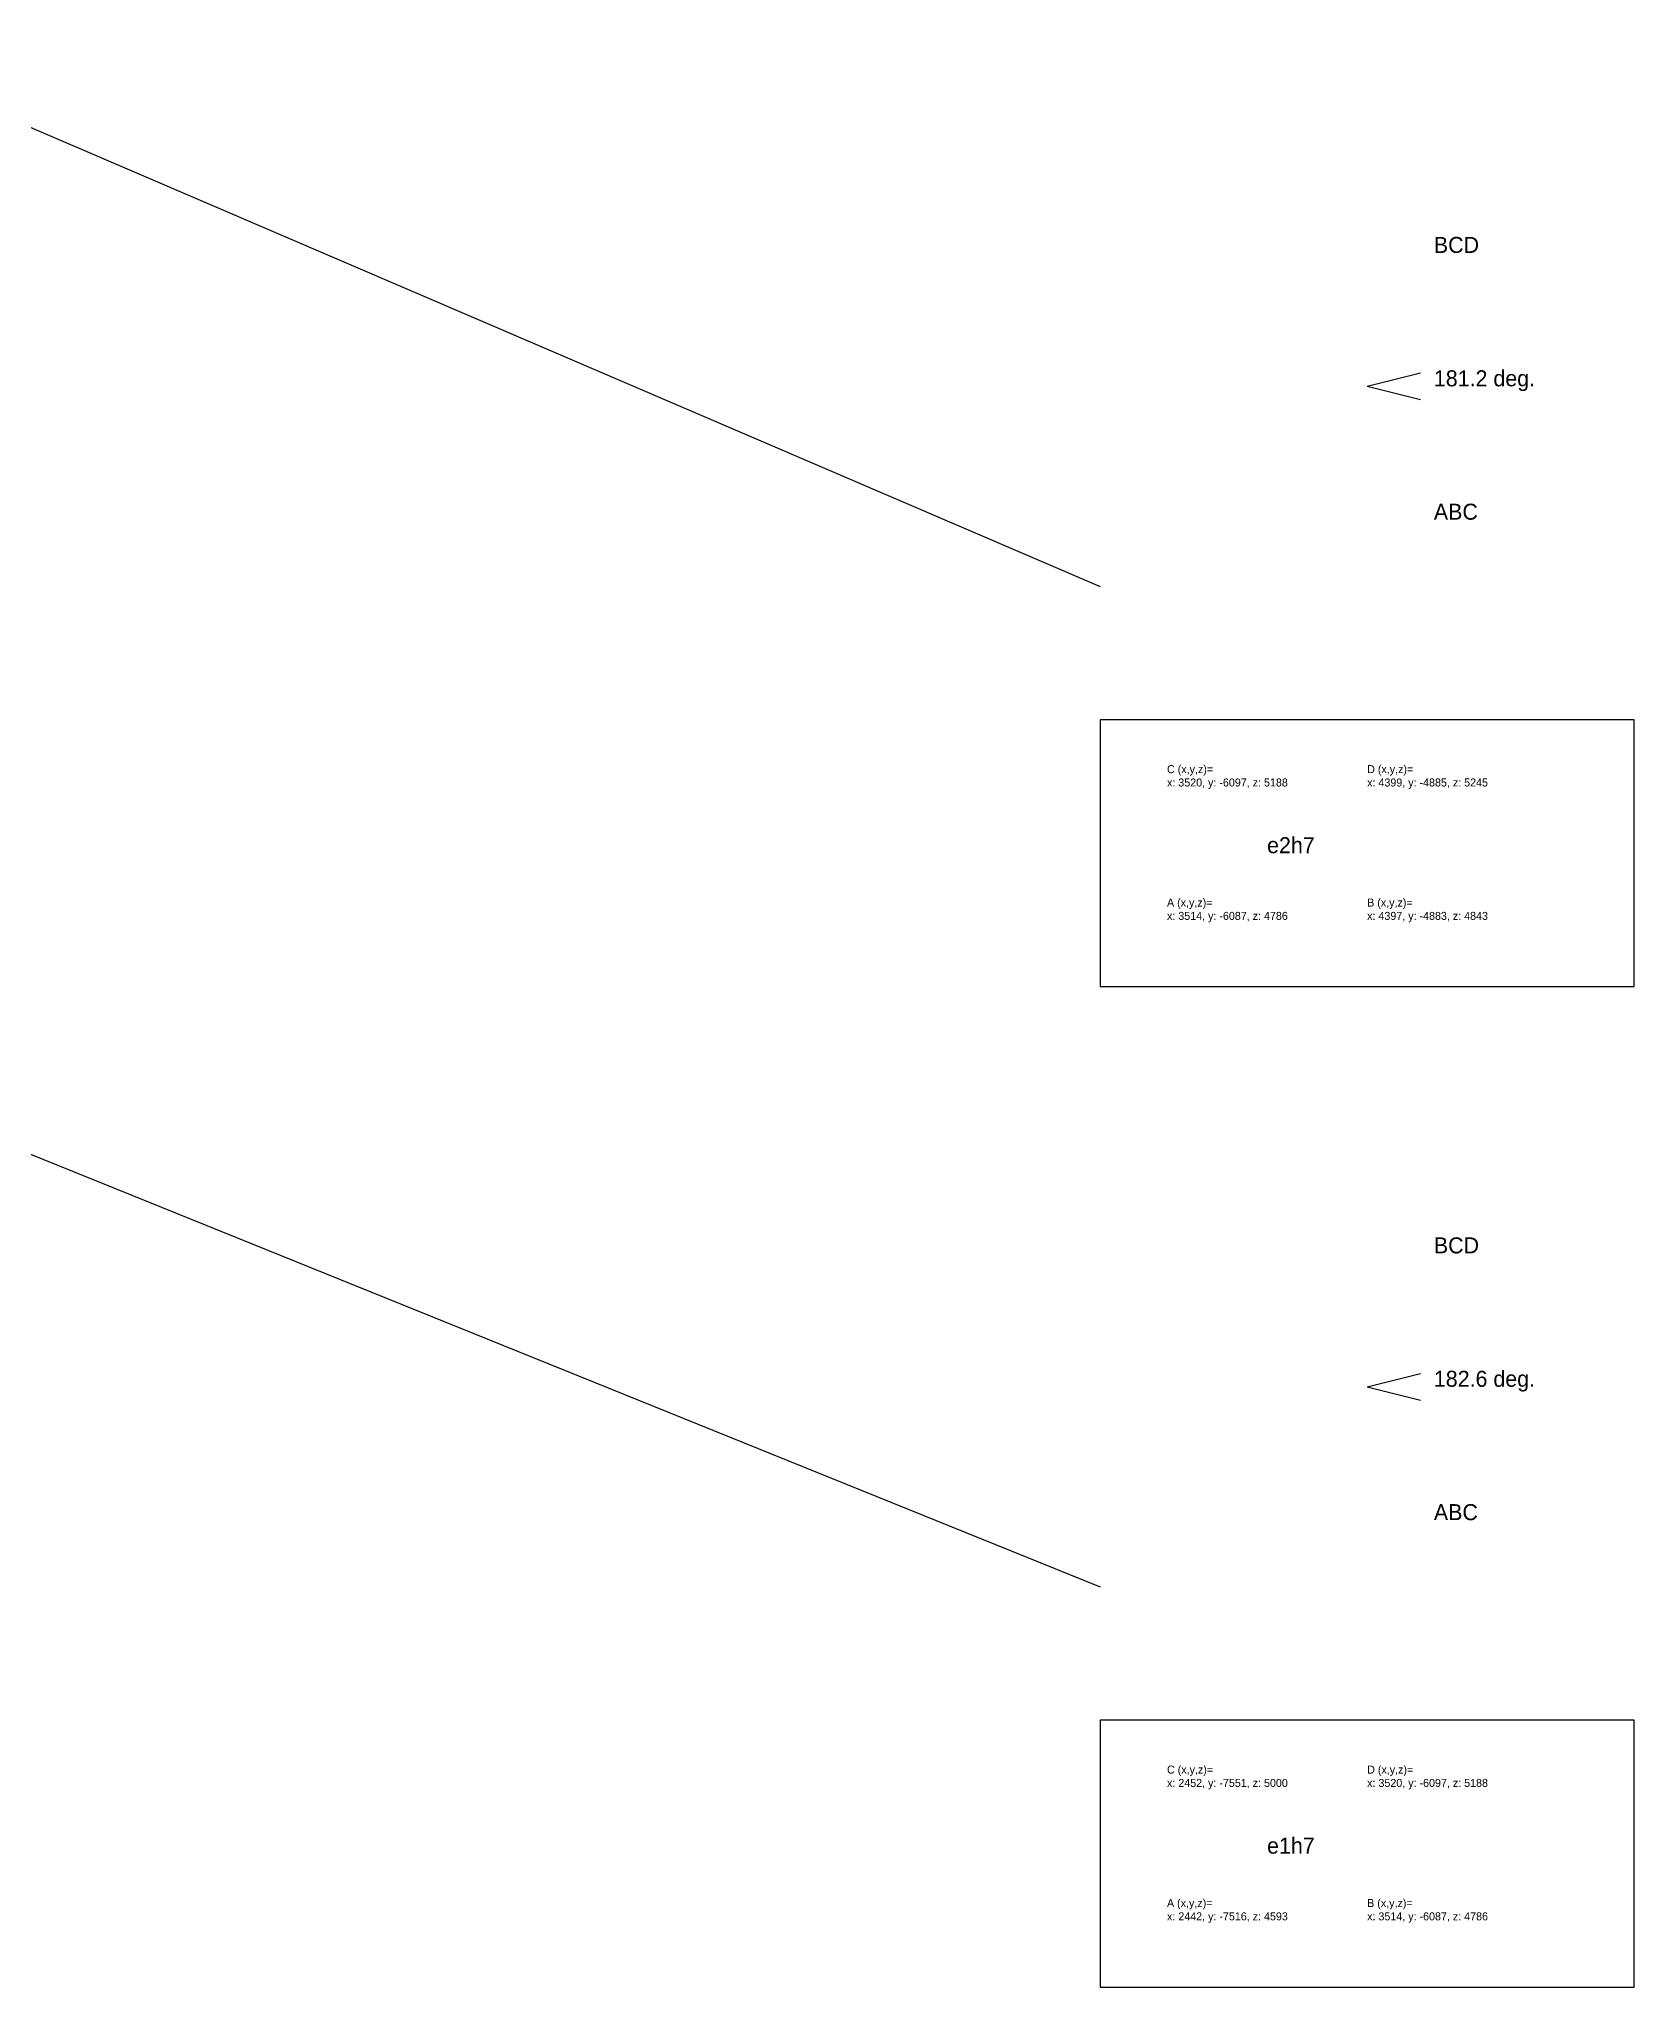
# Model space of a CAD drawing. Extents: x -14946 to 15402, y -21157 to 21439.
# Drawn here: x 11044 to 13435, y -11311 to -8390 of the extents above; entities that cross this region are included whole.
import ezdxf

# ---------------------------------------------------------------- set-up
doc = ezdxf.new("R2010")
doc.units = 0
doc.header["$MEASUREMENT"] = 0
for name, color, linetype in [('08-connection.topRing', 7, 'CONTINUOUS'), ('08-text.topRing', 7, 'CONTINUOUS'), ('50_RING_TOP_PLINES', 1, 'CONTINUOUS')]:
    doc.layers.add(name, color=color, linetype=linetype)

msp = doc.modelspace()

# ---------------------------------------------------------------- linework, layer by layer
at = {"layer": '08-connection.topRing', "linetype": 'Continuous'}
for p, q in [((3956.4, -5485.9, 5015.4), (12635.1, -9210.7)), ((2981.1, -6806.5, 4890.7), (12635.1, -10710.7))]:
    msp.add_line(p, q, dxfattribs=at)
at = {"layer": '08-text.topRing', "linetype": 'Continuous'}
for p, q in [((13035.1, -8910.7), (13115.1, -8890.7)), ((13035.1, -8910.7), (13115.1, -8930.7)), ((13035.1, -10410.7), (13115.1, -10390.7)), ((13035.1, -10410.7), (13115.1, -10430.7))]:
    msp.add_line(p, q, dxfattribs=at)
for points in [[(12635.1, -9810.7), (13435.1, -9810.7), (13435.1, -9410.7), (12635.1, -9410.7)], [(12635.1, -11310.7), (13435.1, -11310.7), (13435.1, -10910.7), (12635.1, -10910.7)]]:
    msp.add_lwpolyline(points, close=True, dxfattribs=at)
at = {"layer": '50_RING_TOP_PLINES', "color": 6, "extrusion": (-0.999774, -0.021267, 4.66294e-15)}
msp.add_lwpolyline([(9185.9, 0), (9185.9, -1536.6), (8794.3, -1445.7), (8795, -1442.9), (8795.7, -1440), (8796.4, -1437.2), (8797, -1434.4), (8797.7, -1431.5), (8798.4, -1428.7), (8799.1, -1425.8), (8799.8, -1423), (8800.5, -1420.1), (8801.2, -1417.3), (8801.9, -1414.4), (8802.6, -1411.6), (8803.2, -1408.8), (8803.9, -1405.9), (8804.6, -1403.1), (8805.3, -1400.2), (8806, -1397.4), (8806.7, -1394.5), (8807.4, -1391.7), (8808.1, -1388.9), (8808.8, -1386), (8809.5, -1383.2), (8810.2, -1380.3), (8810.9, -1377.5), (8811.5, -1374.7), (8812.2, -1371.8), (8812.9, -1369), (8813.6, -1366.1), (8814.3, -1363.3), (8815, -1360.4), (8815.7, -1357.6), (8816.4, -1354.8), (8817.1, -1351.9), (8817.8, -1349.1), (8818.5, -1346.2), (8819.2, -1343.4), (8819.9, -1340.6), (8820.6, -1337.7), (8821.3, -1334.9), (8822, -1332), (8822.7, -1329.2), (8823.4, -1326.3), (8824.1, -1323.5), (8824.8, -1320.7), (8825.5, -1317.8), (8826.2, -1315), (8826.9, -1312.1), (8827.6, -1309.3), (8828.3, -1306.5), (8829, -1303.6), (8829.7, -1300.8), (8830.4, -1297.9), (8831.1, -1295.1), (8831.8, -1292.3), (8832.5, -1289.4), (8833.2, -1286.6), (8833.9, -1283.8), (8834.7, -1280.9), (8835.4, -1278.1), (8836.1, -1275.2), (8836.8, -1272.4), (8837.5, -1269.6), (8838.2, -1266.7), (8838.9, -1263.9), (8839.6, -1261), (8840.3, -1258.2), (8841, -1255.4), (8841.7, -1252.5), (8842.5, -1249.7), (8843.2, -1246.8), (8843.9, -1244), (8844.6, -1241.2), (8845.3, -1238.3), (8846, -1235.5), (8846.7, -1232.6), (8847.4, -1229.8), (8848.2, -1226.9), (8848.9, -1224.1), (8849.6, -1221.3), (8850.3, -1218.4), (8851, -1215.6), (8851.7, -1212.8), (8852.4, -1209.9), (8853.2, -1207.1), (8853.9, -1204.2), (8854.6, -1201.4), (8855.3, -1198.6), (8856, -1195.7), (8856.7, -1192.9), (8857.5, -1190.1), (8858.2, -1187.2), (8858.9, -1184.4), (8859.6, -1181.6), (8860.3, -1178.7), (8861.1, -1175.9), (8861.8, -1173.1), (8862.3, -1170.9), (8862.9, -1168.8), (8863.4, -1166.7), (8863.9, -1164.5), (8864.5, -1162.4), (8865, -1160.3), (8865.6, -1158.2), (8866.1, -1156), (8866.7, -1153.9), (8867.2, -1151.8), (8867.7, -1149.7), (8868.3, -1147.5), (8868.8, -1145.4), (8869.4, -1143.3), (8869.9, -1141.2), (8870.5, -1139), (8871, -1136.9), (8871.5, -1134.8), (8872.1, -1132.7), (8872.6, -1130.5), (8873.2, -1128.4), (8873.7, -1126.3), (8874.3, -1124.2), (8874.8, -1122), (8875.4, -1119.9), (8875.9, -1117.8), (8876.4, -1115.7), (8877, -1113.5), (8877.5, -1111.4), (8878.1, -1109.3), (8878.6, -1107.2), (8879.2, -1105), (8879.7, -1102.9), (8880.3, -1100.8), (8880.8, -1098.7), (8881.4, -1096.5), (8881.9, -1094.4), (8882.5, -1092.3), (8883, -1090.2), (8883.6, -1088), (8884.1, -1085.9), (8884.7, -1083.8), (8885.2, -1081.7), (8885.8, -1079.5), (8886.3, -1077.4), (8886.9, -1075.3), (8887.4, -1073.2), (8888, -1071), (8888.5, -1068.9), (8889.1, -1066.8), (8889.6, -1064.7), (8890.2, -1062.6), (8890.7, -1060.4), (8891.3, -1058.3), (8891.8, -1056.2), (8892.4, -1054.1), (8892.9, -1051.9), (8893.5, -1049.8), (8894, -1047.7), (8894.6, -1045.6), (8895.1, -1043.4), (8895.7, -1041.3), (8896.2, -1039.2), (8896.8, -1037.1), (8897.5, -1034.2), (8898.3, -1031.4), (8899, -1028.6), (8899.7, -1025.7), (8900.5, -1022.9), (8901.2, -1020.1), (8902, -1017.3), (8902.7, -1014.4), (8903.4, -1011.6), (8904.2, -1008.8), (8904.9, -1005.9), (8905.7, -1003.1), (8906.4, -1000.3), (8907.2, -997.4), (8907.9, -994.6), (8908.6, -991.8), (8909.4, -988.9), (8910.1, -986.1), (8910.9, -983.3), (8911.6, -980.5), (8912.4, -977.6), (8913.1, -974.8), (8913.8, -972), (8914.6, -969.1), (8915.3, -966.3), (8916.1, -963.5), (8916.8, -960.7), (8917.6, -957.8), (8918.3, -955), (8919.1, -952.2), (8919.8, -949.3), (8920.6, -946.5), (8921.3, -943.7), (8922.1, -940.9), (8922.8, -938), (8923.6, -935.2), (8924.3, -932.4), (8925.1, -929.5), (8925.8, -926.7), (8926.6, -923.9), (8927.3, -921.1), (8928.1, -918.2), (8928.8, -915.4), (8929.6, -912.6), (8930.3, -909.7), (8931.1, -906.9), (8931.8, -904.1), (8932.6, -901.3), (8933.3, -898.4), (8934.1, -895.6), (8934.8, -892.8), (8935.6, -890), (8936.3, -887.1), (8937.1, -884.3), (8937.8, -881.5), (8938.6, -878.6), (8939.3, -875.8), (8940.1, -873), (8940.9, -870.2), (8941.6, -867.3), (8942.4, -864.5), (8943.1, -861.7), (8943.9, -858.9), (8944.6, -856), (8945.4, -853.2), (8946.1, -850.4), (8946.9, -847.6), (8947.7, -844.7), (8948.4, -841.9), (8949.2, -839.1), (8950.7, -833.4), (8952.2, -827.8), (8953.7, -822.1), (8955.2, -816.5), (8956.8, -810.8), (8958.1, -805.9), (8959.4, -801), (8960.8, -796), (8962.1, -791.1), (8963.4, -786.1), (8964.8, -781.2), (8966.1, -776.2), (8967.4, -771.3), (8968.8, -766.4), (8970.1, -761.4), (8971.4, -756.5), (8972.8, -751.5), (8974.1, -746.6), (8975.5, -741.6), (8976.8, -736.7), (8978.2, -731.8), (8979.5, -726.8), (8980.8, -721.9), (8982.2, -716.9), (8983.5, -712), (8984.9, -707.1), (8986.2, -702.1), (8987.6, -697.2), (8988.9, -692.2), (8990.3, -687.3), (8991.6, -682.4), (8993, -677.4), (8994.3, -672.5), (8995.7, -667.5), (8997, -662.6), (8998.4, -657.7), (8999.7, -652.7), (9001.3, -647.1), (9002.8, -641.4), (9004.4, -635.8), (9005.9, -630.2), (9007.5, -624.5), (9009, -618.9), (9010.6, -613.2), (9012.1, -607.6), (9013.7, -601.9), (9015.2, -596.3), (9016.8, -590.6), (9018.4, -585), (9019.9, -579.3), (9021.5, -573.7), (9023, -568), (9024.6, -562.4), (9026.2, -556.7), (9027.7, -551.1), (9029.3, -545.4), (9030.9, -539.8), (9032.4, -534.2), (9034, -528.5), (9035.5, -522.9), (9037.1, -517.3), (9038.7, -511.6), (9040.2, -506), (9041.8, -500.4), (9043.4, -494.7), (9045, -489.1), (9046.5, -483.5), (9048.1, -477.8), (9049.7, -472.2), (9051.2, -466.6), (9052.8, -460.9), (9054.4, -455.3), (9056, -449.7), (9057.5, -444), (9059.1, -438.4), (9060.7, -432.8), (9062.3, -427.1), (9063.1, -424.3), (9063.9, -421.5), (9064.7, -418.7), (9065.5, -415.9), (9066.2, -413.1), (9067, -410.3), (9067.8, -407.4), (9068.6, -404.6), (9069.4, -401.8), (9070.2, -399), (9071, -396.2), (9071.8, -393.4), (9072.6, -390.6), (9073.4, -387.7), (9074.2, -384.9), (9075, -382.1), (9075.8, -379.3), (9076.6, -376.5), (9077.4, -373.7), (9078.1, -370.9), (9078.9, -368), (9079.7, -365.2), (9080.5, -362.4), (9081.3, -359.6), (9082.1, -356.8), (9082.9, -354), (9083.7, -351.2), (9084.5, -348.3), (9085.3, -345.5), (9086.1, -342.7), (9086.9, -339.9), (9087.7, -337.1), (9088.5, -334.3), (9089.3, -331.5), (9090.1, -328.6), (9090.9, -325.8), (9091.7, -323), (9092.5, -320.2), (9093.3, -317.4), (9094.1, -314.6), (9094.9, -311.8), (9095.7, -308.9), (9096.5, -306.1), (9097.3, -303.3), (9098.1, -300.5), (9098.9, -297.7), (9099.7, -294.9), (9100.5, -292.1), (9101.3, -289.2), (9102.1, -286.4), (9103, -283.6), (9103.8, -280.8), (9104.6, -278), (9105.4, -275.2), (9106.2, -272.4), (9107, -269.6), (9107.8, -266.7), (9108.6, -263.9), (9109.4, -261.1), (9110.2, -258.3), (9111, -255.5), (9111.8, -252.7), (9112.6, -249.9), (9113.4, -247.1), (9114.2, -244.2), (9115.1, -241.4), (9115.9, -238.6), (9116.7, -235.8), (9117.5, -233), (9118.3, -230.2), (9119.1, -227.4), (9119.9, -224.6), (9120.7, -221.8), (9121.5, -218.9), (9122.4, -216.1), (9123.2, -213.3), (9124, -210.5), (9124.8, -207.7), (9125.6, -204.9), (9126.4, -202.1), (9127.2, -199.3), (9128.1, -196.5), (9128.9, -193.7), (9129.7, -190.8), (9130.5, -188), (9131.3, -185.2), (9132.1, -182.4), (9132.9, -179.6), (9133.7, -177), (9134.5, -174.3), (9135.2, -171.7), (9136, -169.1), (9136.8, -166.4), (9137.5, -163.8), (9138.3, -161.2), (9139.1, -158.5), (9139.8, -155.9), (9140.6, -153.3), (9141.4, -150.6), (9142.2, -148), (9142.9, -145.4), (9143.7, -142.7), (9144.5, -140.1), (9145.2, -137.5), (9146, -134.8), (9146.8, -132.2), (9147.5, -129.6), (9148.3, -126.9), (9149.1, -124.3), (9149.9, -121.7), (9150.6, -119), (9151.4, -116.4), (9152.2, -113.8), (9152.9, -111.2), (9153.7, -108.5), (9154.5, -105.9), (9155.3, -103.3), (9156, -100.6), (9156.8, -98), (9157.6, -95.4), (9158.4, -92.7), (9159.1, -90.1), (9159.9, -87.5), (9160.7, -84.8), (9161.5, -82.2), (9162.3, -79.6), (9163, -77), (9163.8, -74.3), (9164.6, -71.7), (9165.4, -69.1), (9166.1, -66.4), (9166.9, -63.8), (9167.7, -61.2), (9168.5, -58.5), (9169.3, -55.9), (9170, -53.3), (9170.8, -50.7), (9171.6, -48), (9172.4, -45.4), (9173.2, -42.8), (9173.9, -40.1), (9174.7, -37.5), (9175.5, -34.9), (9176.3, -32.3), (9177.1, -29.6), (9177.9, -27), (9178.6, -24.4), (9179.4, -21.7), (9180.2, -19.1), (9181, -16.5), (9181.8, -13.9), (9182.6, -11.2), (9182.7, -10.8), (9185.2, -2.3), (9185.6, -0.9), (9185.8, -0.4), (9185.9, -0.2), (9185.9, -0.1), (9185.9, 0)], dxfattribs=at)
at = {"layer": '50_RING_TOP_PLINES', "extrusion": (1, -1.39505e-14, -4.82947e-15)}
msp.add_lwpolyline([(-9301.7, -95.1), (-8910.7, 0), (-8910.7, -1536.6), (-9301.7, -95.1)], dxfattribs=at)
at = {"layer": '50_RING_TOP_PLINES', "color": 6, "extrusion": (-0.999, -0.044708, -1.03806e-14)}
msp.add_lwpolyline([(10983.1, 0), (10983.1, -1821.6), (10584, -1769.6), (10584.7, -1765.9), (10585.4, -1762.2), (10586, -1758.5), (10586.7, -1754.7), (10587.4, -1751), (10588.1, -1747.3), (10588.8, -1743.6), (10589.5, -1739.8), (10590.1, -1736.7), (10590.6, -1733.6), (10591.2, -1730.4), (10591.8, -1727.3), (10592.4, -1724.1), (10593, -1721), (10593.5, -1717.8), (10594.1, -1714.7), (10594.7, -1711.6), (10595.3, -1708.4), (10595.9, -1705.3), (10596.5, -1702.1), (10597, -1699), (10597.6, -1695.9), (10598.2, -1692.7), (10598.8, -1689.6), (10599.4, -1686.4), (10600, -1683.3), (10600.6, -1680.2), (10601.1, -1677), (10601.7, -1673.9), (10602.3, -1670.8), (10602.9, -1667.6), (10603.5, -1664.5), (10604.1, -1661.3), (10604.7, -1658.2), (10605.3, -1655), (10605.9, -1651.9), (10606.4, -1648.8), (10607, -1645.6), (10607.6, -1642.5), (10608.2, -1639.4), (10608.8, -1636.2), (10609.4, -1633.2), (10610, -1630.1), (10610.6, -1627), (10611.1, -1623.9), (10611.7, -1620.9), (10612.3, -1617.8), (10612.9, -1614.8), (10613.4, -1611.7), (10614, -1608.6), (10614.6, -1605.6), (10615.2, -1602.5), (10615.8, -1599.4), (10616.4, -1596.4), (10617, -1593.3), (10617.5, -1590.2), (10618.1, -1587.1), (10618.7, -1584), (10619.3, -1580.9), (10619.9, -1577.8), (10620.5, -1574.8), (10621.1, -1571.7), (10621.7, -1568.6), (10622.2, -1565.6), (10622.8, -1562.5), (10623.4, -1559.5), (10624, -1556.4), (10624.6, -1553.3), (10625.2, -1550.3), (10625.8, -1547.2), (10626.4, -1544.1), (10627, -1541), (10628, -1535.9), (10628.9, -1530.7), (10629.9, -1525.6), (10630.9, -1520.4), (10631.9, -1515.2), (10632.9, -1510.1), (10633.9, -1504.9), (10634.9, -1499.8), (10635.9, -1494.7), (10636.9, -1489.5), (10637.9, -1484.4), (10638.9, -1479.2), (10639.9, -1474.1), (10640.9, -1468.9), (10641.9, -1463.8), (10642.9, -1458.6), (10644.1, -1452.6), (10645.3, -1446.5), (10646.5, -1440.4), (10647.6, -1434.3), (10648.8, -1428.2), (10650, -1422), (10651.3, -1415.8), (10652.5, -1409.6), (10653.7, -1403.5), (10654.9, -1397.3), (10656.1, -1391.1), (10657.3, -1385), (10658.5, -1378.9), (10659.7, -1372.8), (10660.9, -1366.7), (10661.5, -1363.7), (10662.1, -1360.7), (10663.2, -1355), (10664.3, -1349.4), (10665.4, -1343.8), (10666.5, -1338.1), (10667.6, -1332.5), (10668.7, -1327), (10669.8, -1321.4), (10670.9, -1315.8), (10672, -1310.3), (10673.1, -1304.7), (10674.2, -1299.2), (10675.3, -1293.7), (10676.4, -1288.1), (10677.5, -1282.6), (10678.6, -1277.1), (10679.7, -1271.6), (10680.8, -1266.1), (10681.9, -1260.5), (10683, -1255), (10684.1, -1249.5), (10685.2, -1244), (10686.4, -1238.4), (10687.5, -1232.9), (10688.6, -1227.3), (10689.7, -1221.8), (10690.8, -1216.2), (10691.9, -1210.6), (10693.1, -1205), (10694.2, -1199.4), (10695.3, -1193.8), (10696.5, -1188.2), (10697.6, -1182.5), (10699, -1175.7), (10700.3, -1169), (10701.7, -1162.2), (10703.1, -1155.4), (10704.5, -1148.7), (10705.8, -1141.9), (10707.2, -1135.1), (10708.6, -1128.4), (10709.4, -1124.6), (10710.1, -1120.7), (10710.9, -1116.9), (10711.7, -1113.1), (10712.5, -1109.3), (10713.2, -1105.5), (10714, -1101.6), (10714.8, -1097.8), (10715.6, -1094), (10716.4, -1090.1), (10717.1, -1086.3), (10717.9, -1082.5), (10718.7, -1078.6), (10719.5, -1074.8), (10720.3, -1070.9), (10721.1, -1067.1), (10721.9, -1063.3), (10722.6, -1059.4), (10723.4, -1055.6), (10724.2, -1051.8), (10725, -1047.9), (10725.8, -1044.1), (10726.6, -1040.3), (10727.4, -1036.4), (10728.2, -1032.6), (10729, -1028.8), (10729.7, -1024.9), (10730.5, -1021.1), (10731.3, -1017.3), (10732.1, -1013.5), (10732.9, -1009.7), (10733.7, -1005.9), (10734.8, -1000.4), (10735.4, -997.7), (10735.9, -995), (10736.5, -992.2), (10737.1, -989.5), (10737.6, -986.8), (10738.2, -984.1), (10738.8, -981.3), (10739.3, -978.6), (10739.9, -975.9), (10740.5, -973.1), (10741, -970.4), (10741.6, -967.7), (10742.2, -964.9), (10742.7, -962.2), (10743.3, -959.5), (10743.9, -956.7), (10744.4, -954), (10745, -951.3), (10745.6, -948.5), (10746.2, -945.8), (10746.7, -943.1), (10747.3, -940.3), (10747.9, -937.6), (10748.4, -934.9), (10749, -932.1), (10749.6, -929.4), (10750.2, -926.6), (10750.7, -923.9), (10751.3, -921.2), (10751.9, -918.4), (10752.5, -915.7), (10753, -913), (10753.6, -910.2), (10754.2, -907.5), (10754.8, -904.7), (10755.3, -902), (10755.9, -899.3), (10756.5, -896.5), (10757.1, -893.8), (10757.6, -891.1), (10758.2, -888.3), (10758.8, -885.6), (10759.4, -882.9), (10760, -880.1), (10760.5, -877.4), (10761.1, -874.7), (10761.7, -871.9), (10762.3, -869.2), (10762.8, -866.5), (10763.4, -863.7), (10764, -861), (10764.6, -858.3), (10765.2, -855.6), (10765.7, -852.8), (10766.3, -850.1), (10766.9, -847.4), (10767.5, -844.7), (10768.1, -841.9), (10768.6, -839.2), (10769.2, -836.5), (10769.8, -833.8), (10770.4, -831), (10771.1, -827.6), (10771.8, -824.2), (10772.6, -820.8), (10773.3, -817.4), (10774, -814), (10774.8, -810.6), (10775.5, -807.2), (10776.2, -803.8), (10777, -800.3), (10777.7, -796.9), (10778.4, -793.5), (10779.2, -790.1), (10779.5, -788.4), (10779.9, -786.7), (10780.3, -785), (10780.6, -783.3), (10781, -781.6), (10781.4, -779.9), (10781.8, -778.2), (10782.1, -776.5), (10782.5, -774.6), (10782.9, -772.8), (10783.3, -770.9), (10783.7, -769.1), (10784.1, -767.2), (10784.5, -765.4), (10784.9, -763.5), (10785.3, -761.7), (10785.7, -759.8), (10786.1, -758), (10786.5, -756.1), (10786.9, -754.3), (10787.3, -752.4), (10787.7, -750.6), (10788.2, -748.7), (10788.6, -746.9), (10789, -745), (10789.4, -743.2), (10789.8, -741.3), (10790.2, -739.5), (10790.6, -737.6), (10791, -735.8), (10791.4, -733.9), (10791.8, -732.1), (10792.2, -730.2), (10792.6, -728.3), (10793, -726.5), (10793.4, -724.6), (10793.8, -722.8), (10794.2, -720.9), (10794.6, -719.1), (10795, -717.2), (10795.5, -715.4), (10795.9, -713.5), (10796.3, -711.7), (10796.7, -709.8), (10797.1, -708), (10797.5, -706.1), (10797.9, -704.3), (10798.3, -702.4), (10798.7, -700.6), (10799.1, -698.7), (10799.5, -696.9), (10800, -695), (10800.4, -693.2), (10800.8, -691.3), (10801.2, -689.5), (10801.6, -687.6), (10802, -685.8), (10802.4, -683.9), (10802.8, -682.1), (10803.2, -680.2), (10803.6, -678.4), (10804.1, -676.5), (10804.5, -674.7), (10804.9, -672.8), (10805.3, -671), (10805.7, -669.1), (10806.1, -667.3), (10806.5, -665.4), (10806.9, -663.6), (10807.4, -661.8), (10807.8, -659.9), (10808.2, -658.1), (10808.5, -656.7), (10808.8, -655.4), (10809.1, -654.1), (10809.4, -652.7), (10809.7, -651.4), (10810, -650.1), (10810.3, -648.7), (10810.6, -647.4), (10810.9, -646.1), (10811.2, -644.7), (10811.5, -643.4), (10811.8, -642.1), (10812.1, -640.7), (10812.4, -639.4), (10812.7, -638.1), (10813, -636.7), (10813.3, -635.4), (10813.6, -634.1), (10813.9, -632.7), (10814.2, -631.4), (10814.5, -630.1), (10814.8, -628.7), (10815.1, -627.4), (10815.4, -626.1), (10815.7, -624.7), (10816, -623.4), (10816.3, -622.1), (10816.6, -620.7), (10816.9, -619.4), (10817.2, -618.1), (10817.5, -616.7), (10817.8, -615.4), (10818.1, -614.1), (10818.4, -612.7), (10818.7, -611.4), (10819, -610.1), (10819.3, -608.7), (10819.7, -607.4), (10820, -606.1), (10820.3, -604.7), (10820.6, -603.4), (10820.9, -602.1), (10821.2, -600.7), (10821.5, -599.4), (10821.8, -598.1), (10822.1, -596.7), (10822.4, -595.4), (10822.7, -594.1), (10823, -592.7), (10823.3, -591.4), (10823.6, -590.1), (10823.9, -588.7), (10824.2, -587.4), (10824.5, -586.1), (10824.9, -584.7), (10825.2, -583.4), (10825.5, -582.1), (10825.8, -580.7), (10826.1, -579.4), (10826.4, -578.1), (10826.7, -576.7), (10827, -575.4), (10827.3, -574.1), (10827.6, -572.7), (10827.9, -571.4), (10828.2, -570.1), (10828.6, -568.7), (10828.9, -567.4), (10829.2, -566.1), (10829.5, -564.7), (10829.8, -563.4), (10830.1, -562.1), (10830.4, -560.7), (10830.7, -559.4), (10831, -558.1), (10831.3, -556.7), (10831.7, -555.4), (10832, -554.1), (10832.3, -552.7), (10832.6, -551.4), (10832.9, -550.1), (10833.2, -548.7), (10833.5, -547.4), (10833.8, -546.1), (10834.1, -544.7), (10834.5, -543.4), (10834.8, -542.1), (10835.1, -540.7), (10835.4, -539.4), (10835.7, -538.1), (10836, -536.7), (10836.3, -535.4), (10836.6, -534.1), (10837, -532.8), (10837.3, -531.4), (10837.6, -530.1), (10837.9, -528.8), (10838.2, -527.4), (10838.5, -526.1), (10838.8, -524.8), (10839.2, -523.4), (10839.5, -522.1), (10839.8, -520.8), (10840.1, -519.4), (10840.4, -518.1), (10840.7, -516.8), (10841.1, -515.5), (10841.4, -514.1), (10841.7, -512.8), (10842, -511.5), (10842.3, -510.1), (10842.6, -508.8), (10842.9, -507.5), (10843.3, -506.1), (10843.6, -504.8), (10843.9, -503.5), (10844.2, -502.2), (10844.5, -500.8), (10844.9, -499.5), (10845.2, -498.2), (10845.5, -496.8), (10845.8, -495.5), (10846.1, -494.2), (10846.4, -492.9), (10846.8, -491.5), (10847.1, -490.2), (10847.4, -488.9), (10847.7, -487.5), (10848, -486.2), (10848.4, -484.9), (10848.7, -483.5), (10849, -482.2), (10849.3, -480.8), (10849.7, -479.5), (10850, -478.1), (10850.3, -476.8), (10850.6, -475.4), (10851, -474.1), (10851.3, -472.7), (10851.6, -471.4), (10852, -470), (10852.3, -468.7), (10852.6, -467.3), (10852.9, -466), (10853.3, -464.6), (10853.6, -463.3), (10853.9, -461.9), (10854.3, -460.6), (10854.6, -459.2), (10854.9, -457.9), (10855.2, -456.5), (10855.6, -455.2), (10855.9, -453.8), (10856.2, -452.5), (10856.6, -451.1), (10856.9, -449.8), (10857.2, -448.4), (10857.5, -447.1), (10857.9, -445.7), (10858.2, -444.4), (10858.5, -443), (10858.9, -441.7), (10859.2, -440.4), (10859.5, -439), (10859.9, -437.7), (10860.2, -436.3), (10860.5, -435), (10860.9, -433.6), (10861.2, -432.3), (10861.5, -430.9), (10861.9, -429.6), (10862.2, -428.2), (10862.5, -426.9), (10862.9, -425.5), (10863.2, -424.2), (10863.5, -422.8), (10863.9, -421.5), (10864.2, -420.1), (10864.5, -418.8), (10864.9, -417.4), (10865.2, -416.1), (10865.6, -414.8), (10865.9, -413.4), (10866.2, -412.1), (10866.6, -410.7), (10866.9, -409.4), (10867.2, -408), (10867.6, -406.7), (10867.9, -405.3), (10868.2, -404), (10868.6, -402.6), (10868.9, -401.3), (10869.2, -400), (10869.6, -398.8), (10869.9, -397.5), (10870.2, -396.2), (10870.5, -394.9), (10870.8, -393.7), (10871.2, -392.4), (10871.5, -391.1), (10871.8, -389.9), (10872.1, -388.6), (10872.4, -387.3), (10872.8, -386.1), (10873.1, -384.8), (10873.4, -383.5), (10873.7, -382.2), (10874.1, -381), (10874.4, -379.7), (10874.7, -378.4), (10875, -377.2), (10875.4, -375.9), (10875.7, -374.6), (10876, -373.3), (10876.3, -372.1), (10876.6, -370.8), (10877, -369.5), (10877.3, -368.2), (10877.6, -367), (10878, -365.7), (10878.3, -364.4), (10878.6, -363.2), (10878.9, -361.9), (10879.3, -360.6), (10879.6, -359.3), (10879.9, -358.1), (10880.2, -356.8), (10880.6, -355.5), (10880.9, -354.3), (10881.2, -353), (10881.5, -351.7), (10881.9, -350.4), (10882.2, -349.2), (10882.5, -347.9), (10882.9, -346.6), (10883.2, -345.4), (10883.4, -344.7), (10883.5, -344.1), (10883.7, -343.5), (10883.8, -342.8), (10884, -342.2), (10884.2, -341.6), (10884.3, -340.9), (10884.5, -340.3), (10884.7, -339.6), (10884.8, -339), (10885, -338.4), (10885.2, -337.7), (10885.3, -337.1), (10885.5, -336.5), (10885.7, -335.8), (10885.8, -335.2), (10886, -334.6), (10886.2, -333.9), (10886.3, -333.3), (10886.5, -332.7), (10886.7, -332), (10886.8, -331.4), (10887, -330.8), (10887.2, -330.1), (10887.3, -329.5), (10887.5, -328.9), (10887.7, -328.2), (10887.8, -327.6), (10888, -327), (10888.1, -326.3), (10888.3, -325.7), (10888.5, -325.1), (10888.6, -324.4), (10888.8, -323.8), (10889, -323.2), (10889.1, -322.5), (10889.3, -321.9), (10889.5, -321.3), (10889.6, -320.6), (10889.8, -320), (10890, -319.2), (10890.2, -318.5), (10890.4, -317.8), (10890.6, -317), (10890.8, -316.3), (10891, -315.5), (10891.2, -314.8), (10891.4, -314), (10891.6, -313.3), (10891.8, -312.5), (10892, -311.8), (10892.2, -311), (10892.4, -310.3), (10892.6, -309.5), (10892.8, -308.8), (10893, -308), (10893.2, -307.3), (10893.4, -306.5), (10893.6, -305.8), (10893.8, -305.1), (10894, -304.3), (10894.2, -303.6), (10894.4, -302.8), (10894.5, -302.1), (10894.7, -301.3), (10894.9, -300.6), (10895.1, -299.8), (10895.3, -299.1), (10895.5, -298.3), (10895.7, -297.6), (10895.9, -296.8), (10896.1, -296.1), (10896.3, -295.4), (10896.5, -294.6), (10896.7, -293.9), (10896.9, -293.1), (10897.1, -292.4), (10897.3, -291.6), (10897.5, -290.9), (10897.7, -290.1), (10897.9, -289.4), (10898.1, -288.6), (10898.3, -287.9), (10898.5, -287.1), (10898.7, -286.4), (10898.9, -285.7), (10899.1, -284.9), (10899.3, -284.2), (10899.5, -283.4), (10899.7, -282.7), (10899.9, -281.9), (10900.1, -281.2), (10900.3, -280.4), (10900.5, -279.7), (10900.7, -278.9), (10900.9, -278.2), (10901.1, -277.4), (10901.3, -276.7), (10901.5, -276), (10901.7, -275.2), (10901.9, -274.5), (10902.1, -273.7), (10902.4, -273), (10902.6, -272.2), (10902.8, -271.5), (10903, -270.7), (10903.2, -270), (10903.4, -269.2), (10903.6, -268.5), (10903.8, -267.7), (10904, -267), (10904.2, -266.3), (10904.4, -265.5), (10904.6, -264.8), (10904.8, -264), (10905, -263.3), (10905.2, -262.5), (10905.4, -261.8), (10905.6, -261), (10905.8, -260.3), (10906, -259.5), (10906.2, -258.8), (10906.4, -258.1), (10906.6, -257.3), (10906.8, -256.6), (10907, -255.8), (10907.2, -255.1), (10907.4, -254.3), (10907.6, -253.6), (10907.8, -252.8), (10908, -252.1), (10908.2, -251.4), (10908.4, -250.6), (10908.6, -249.9), (10908.9, -249.1), (10909.1, -248.4), (10909.3, -247.6), (10909.5, -246.9), (10909.7, -246.1), (10909.9, -245.4), (10910.1, -244.7), (10910.3, -243.9), (10910.5, -243.2), (10910.7, -242.4), (10910.9, -241.7), (10911.1, -240.9), (10911.3, -240.2), (10911.5, -239.4), (10911.7, -238.7), (10911.9, -238), (10912.1, -237.2), (10912.3, -236.5), (10912.5, -235.7), (10912.8, -235), (10913, -234.2), (10913.2, -233.5), (10913.4, -232.7), (10913.6, -232), (10913.8, -231.3), (10914, -230.5), (10914.2, -229.8), (10914.4, -229), (10914.6, -228.3), (10914.8, -227.5), (10915, -226.8), (10915.2, -226), (10915.4, -225.3), (10915.6, -224.6), (10915.9, -223.8), (10916.1, -223.1), (10916.3, -222.4), (10916.5, -221.6), (10916.7, -220.9), (10916.9, -220.2), (10917.1, -219.5), (10917.3, -218.7), (10917.5, -218), (10917.7, -217.3), (10917.9, -216.5), (10918.1, -215.8), (10918.3, -215.1), (10918.5, -214.4), (10918.7, -213.6), (10918.9, -212.9), (10919.1, -212.2), (10919.3, -211.4), (10919.5, -210.7), (10919.7, -210), (10919.9, -209.2), (10920.1, -208.5), (10920.3, -207.8), (10920.6, -207.1), (10920.8, -206.3), (10921, -205.6), (10921.2, -204.9), (10921.4, -204.1), (10921.6, -203.4), (10921.8, -202.7), (10922, -202), (10922.2, -201.2), (10922.4, -200.5), (10922.6, -199.8), (10922.8, -199), (10923, -198.3), (10923.2, -197.6), (10923.4, -196.9), (10923.6, -196.1), (10923.9, -195.4), (10924.1, -194.7), (10924.3, -193.9), (10924.5, -193.2), (10924.7, -192.5), (10924.9, -191.7), (10925.1, -191), (10925.3, -190.3), (10925.5, -189.6), (10925.7, -188.8), (10925.9, -188.1), (10926.1, -187.4), (10926.3, -186.6), (10926.6, -185.9), (10926.8, -185.2), (10927, -184.5), (10927.2, -183.7), (10927.4, -183), (10927.6, -182.3), (10927.8, -181.5), (10928, -180.8), (10928.2, -180.1), (10928.4, -179.4), (10928.6, -178.6), (10928.9, -177.9), (10929.1, -177.2), (10929.3, -176.4), (10929.5, -175.7), (10929.7, -175), (10929.9, -174.3), (10930.1, -173.5), (10930.3, -172.8), (10930.5, -172.1), (10930.7, -171.3), (10931, -170.6), (10931.2, -169.9), (10931.4, -169.2), (10931.6, -168.4), (10931.8, -167.7), (10932, -167), (10932.2, -166.2), (10932.4, -165.5), (10932.6, -164.8), (10932.8, -164.1), (10933.1, -163.3), (10933.3, -162.6), (10933.5, -161.9), (10933.7, -161.1), (10933.9, -160.4), (10934.1, -159.7), (10934.3, -159), (10934.5, -158.2), (10934.7, -157.5), (10935, -156.8), (10935.2, -156), (10935.4, -155.3), (10935.6, -154.6), (10935.8, -153.9), (10936, -153.1), (10936.2, -152.4), (10936.4, -151.7), (10936.7, -151), (10936.9, -150.2), (10937.1, -149.5), (10937.3, -148.8), (10937.5, -148), (10937.7, -147.3), (10937.9, -146.6), (10938.1, -145.9), (10938.4, -145.1), (10938.6, -144.4), (10938.8, -143.7), (10939, -143), (10939.2, -142.2), (10939.4, -141.5), (10939.6, -140.8), (10939.9, -140.1), (10940.1, -139.3), (10940.3, -138.6), (10940.5, -137.9), (10940.7, -137.1), (10940.9, -136.4), (10941.1, -135.7), (10941.4, -135), (10941.6, -134.2), (10941.8, -133.5), (10942, -132.8), (10942.2, -132.1), (10942.4, -131.3), (10942.6, -130.6), (10942.8, -129.9), (10943.1, -129.2), (10943.3, -128.5), (10943.5, -127.8), (10943.7, -127.1), (10943.9, -126.4), (10944.1, -125.6), (10944.3, -124.9), (10944.5, -124.2), (10944.7, -123.5), (10945, -122.8), (10945.2, -122.1), (10945.4, -121.4), (10945.6, -120.7), (10945.8, -120), (10946, -119.2), (10946.2, -118.5), (10946.4, -117.8), (10946.7, -117.1), (10946.9, -116.4), (10947.1, -115.7), (10947.3, -115), (10947.5, -114.3), (10947.7, -113.5), (10947.9, -112.8), (10948.1, -112.1), (10948.4, -111.4), (10948.6, -110.7), (10948.8, -110), (10949, -109.3), (10949.2, -108.6), (10949.4, -107.9), (10949.6, -107.2), (10949.9, -106.4), (10950.1, -105.7), (10950.3, -105), (10950.5, -104.3), (10950.7, -103.6), (10950.9, -102.9), (10951.1, -102.2), (10951.4, -101.5), (10951.6, -100.8), (10951.8, -100), (10952, -99.3), (10952.2, -98.6), (10952.4, -97.9), (10952.6, -97.2), (10952.9, -96.5), (10953.1, -95.8), (10953.3, -95.1), (10953.5, -94.4), (10953.7, -93.7), (10953.9, -92.9), (10954.2, -92.2), (10954.4, -91.5), (10954.6, -90.8), (10954.8, -90.1), (10955, -89.4), (10955.2, -88.7), (10955.4, -88), (10955.7, -87.3), (10955.9, -86.6), (10956.1, -85.8), (10956.3, -85.1), (10956.5, -84.4), (10956.7, -83.7), (10957, -83), (10957.2, -82.3), (10957.4, -81.6), (10957.6, -80.9), (10957.8, -80.2), (10958.1, -79.5), (10958.3, -78.7), (10958.5, -78), (10958.7, -77.3), (10958.9, -76.6), (10959.1, -75.9), (10959.4, -75.2), (10959.6, -74.5), (10959.8, -73.8), (10960, -73.1), (10960.2, -72.4), (10960.4, -71.6), (10960.7, -70.9), (10960.9, -70.2), (10961.1, -69.5), (10961.3, -68.8), (10961.5, -68.1), (10961.8, -67.4), (10962, -66.7), (10962.2, -66), (10962.4, -65.3), (10962.6, -64.6), (10962.9, -63.8), (10963.1, -63.1), (10963.3, -62.4), (10963.5, -61.7), (10963.7, -61), (10964, -60.3), (10964.2, -59.6), (10964.4, -58.9), (10964.6, -58.2), (10964.8, -57.5), (10965.1, -56.8), (10965.3, -56), (10965.5, -55.3), (10965.7, -54.6), (10965.9, -53.9), (10966.2, -53.2), (10966.4, -52.5), (10966.6, -51.8), (10966.8, -51.1), (10967, -50.4), (10967.3, -49.7), (10967.5, -49), (10967.7, -48.3), (10967.9, -47.5), (10968.2, -46.8), (10968.4, -46.1), (10968.6, -45.4), (10968.8, -44.7), (10969, -44), (10969.3, -43.3), (10969.5, -42.6), (10969.7, -41.9), (10969.9, -41.2), (10970.2, -40.5), (10970.3, -39.9), (10970.5, -39.3), (10970.7, -38.7), (10970.9, -38.1), (10971.1, -37.6), (10971.2, -37), (10971.4, -36.4), (10971.6, -35.8), (10971.8, -35.3), (10972, -34.7), (10972.2, -34.1), (10972.3, -33.5), (10972.5, -33), (10972.7, -32.4), (10972.9, -31.8), (10973.1, -31.2), (10973.3, -30.6), (10973.4, -30.1), (10973.6, -29.5), (10973.8, -28.9), (10974, -28.3), (10974.2, -27.8), (10974.4, -27.2), (10974.5, -26.6), (10974.7, -26), (10974.9, -25.5), (10975.1, -24.9), (10975.3, -24.3), (10975.5, -23.7), (10975.6, -23.1), (10975.8, -22.6), (10976, -22), (10976.2, -21.4), (10976.4, -20.8), (10976.6, -20.3), (10976.7, -19.7), (10976.9, -19.1), (10977.1, -18.5), (10977.3, -18), (10977.5, -17.4), (10977.7, -16.8), (10977.8, -16.2), (10978, -15.7), (10978.2, -15.1), (10978.4, -14.5), (10978.6, -13.9), (10978.8, -13.3), (10978.9, -12.8), (10979.1, -12.2), (10979.3, -11.6), (10979.5, -11), (10979.7, -10.5), (10979.9, -9.9), (10980.1, -9.3), (10980.2, -8.7), (10980.4, -8.2), (10980.6, -7.6), (10980.8, -7), (10981, -6.4), (10981.2, -5.9), (10981.4, -5.3), (10981.5, -4.7), (10981.7, -4.1), (10981.9, -3.6), (10982.1, -3.1), (10982.2, -2.7), (10982.3, -2.2), (10982.5, -1.8), (10982.6, -1.3), (10982.8, -0.9), (10982.9, -0.4), (10983.1, 0)], dxfattribs=at)
at = {"layer": '50_RING_TOP_PLINES', "extrusion": (1, -1.28004e-15, 2.22045e-16)}
msp.add_lwpolyline([(-10410.7, 0), (-10812.9, -70.1), (-10410.7, -1821.6), (-10410.7, 0)], dxfattribs=at)

# ---------------------------------------------------------------- texts
at = {"layer": '08-text.topRing', "linetype": 'Continuous'}
for s, height, p in [('BCD', 24, (13135.1, -8710.7)), ('181.2 deg.', 24, (13135.1, -8910.7)), ('ABC', 24, (13135.1, -9110.7)), ('C (x,y,z)=', 12, (12735.1, -9490.7)), ('D (x,y,z)=', 12, (13035.1, -9490.7)), ('x: 3520, y: -6097, z: 5188', 12, (12735.1, -9510.7)), ('x: 4399, y: -4885, z: 5245', 12, (13035.1, -9510.7)), ('e2h7', 24, (12885.1, -9610.7)), ('A (x,y,z)=', 12, (12735.1, -9690.7)), ('B (x,y,z)=', 12, (13035.1, -9690.7)), ('x: 3514, y: -6087, z: 4786', 12, (12735.1, -9710.7)), ('x: 4397, y: -4883, z: 4843', 12, (13035.1, -9710.7)), ('BCD', 24, (13135.1, -10210.7)), ('182.6 deg.', 24, (13135.1, -10410.7)), ('ABC', 24, (13135.1, -10610.7)), ('C (x,y,z)=', 12, (12735.1, -10990.7)), ('D (x,y,z)=', 12, (13035.1, -10990.7)), ('x: 2452, y: -7551, z: 5000', 12, (12735.1, -11010.7)), ('x: 3520, y: -6097, z: 5188', 12, (13035.1, -11010.7)), ('e1h7', 24, (12885.1, -11110.7)), ('A (x,y,z)=', 12, (12735.1, -11190.7)), ('B (x,y,z)=', 12, (13035.1, -11190.7)), ('x: 2442, y: -7516, z: 4593', 12, (12735.1, -11210.7)), ('x: 3514, y: -6087, z: 4786', 12, (13035.1, -11210.7))]:
    msp.add_text(s, height=height, dxfattribs=at).set_placement(p)

doc.saveas('drawing.dxf')
